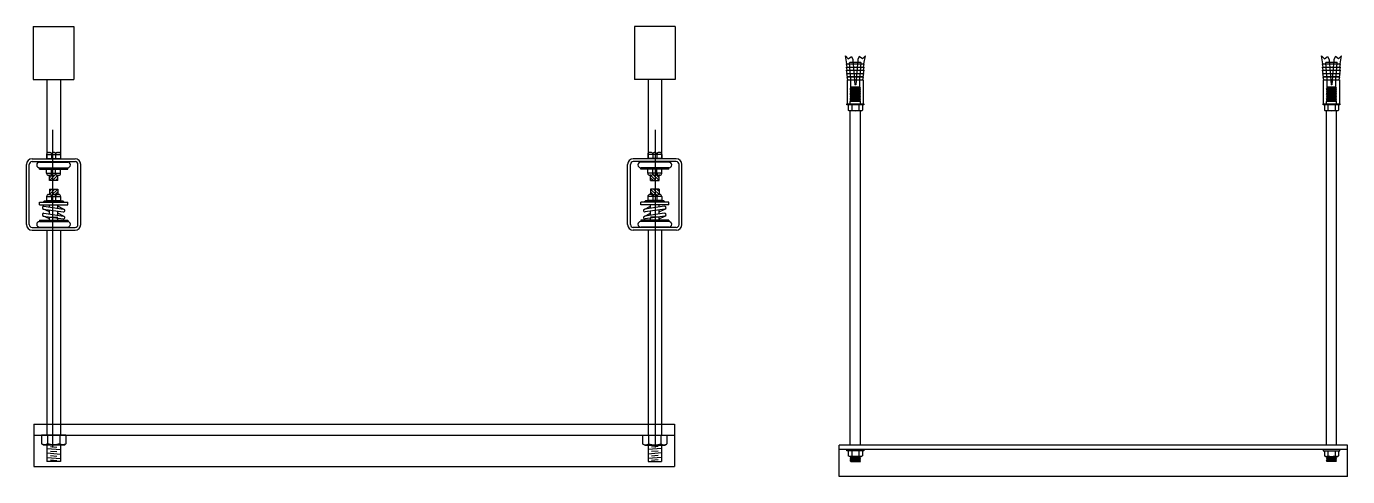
# Model space of a CAD drawing. Extents: x 462150 to 593348, y 35809 to 85242.
# Drawn here: x 521251 to 522810, y 63319 to 63851 of the extents above; entities that cross this region are included whole.
import ezdxf

# ---------------------------------------------------------------- set-up
doc = ezdxf.new("R2010")
doc.units = 0
doc.header["$LTSCALE"] = 500
doc.header["$MEASUREMENT"] = 0
doc.linetypes.add('CENTER2', pattern=[1.125, 0.75, -0.125, 0.125, -0.125])
doc.linetypes.add('HIDDEN', pattern=[0.375, 0.25, -0.125])
for name, color, linetype in [('6-RETURN-DUCT', 6, 'Continuous'), ('AC-CENTER', 9, 'CENTER2'), ('AC-VAV', 1, 'Continuous'), ('MH-SUPORT', 1, 'Continuous'), ('MNUTS', 2, 'Continuous'), ('support', 40, 'Continuous')]:
    doc.layers.add(name, color=color, linetype=linetype)

# ---------------------------------------------------------------- blocks, each defined once
blk = doc.blocks.new('NUT1')
at = {"layer": 'MNUTS'}
for p, q in [((-110, 112), (-97, 135)), ((-110, 112), (-110, -112)), ((0, 135), (-97, 135)), ((0, 68), (-97, 68)), ((0, 135), (0, -135)), ((-110, -112), (-97, -135)), ((0, -68), (-97, -68)), ((0, -135), (-97, -135))]:
    blk.add_line(p, q, dxfattribs=at)
for centre, radius, start, end in [((-53, 101), 55, 146.1889, 217.433), ((104, 0), 212, 161.4608, 198.5114), ((-53, -101), 55, 142.567, 213.8111)]:
    blk.add_arc(centre, radius, start, end, dxfattribs=at)
blk = doc.blocks.new('DUCT SUP')
at = {"layer": 'AC-CENTER'}
for p, q in [((-355.7, -27.5), (-355.7, 407.2)), ((355.7, -27.5), (355.7, 407.2))]:
    blk.add_line(p, q, dxfattribs=at)
at = {"layer": 'MH-SUPORT'}
for p, q in [((-378.8, 469.7), (-330.8, 469.7)), ((-378.8, 469.7), (-378.8, 407.2)), ((-330.8, 469.7), (-330.8, 407.2)), ((378.8, 469.7), (330.8, 469.7)), ((330.8, 469.7), (330.8, 407.2)), ((378.8, 469.7), (378.8, 407.2)), ((-378.8, 407.2), (-330.8, 407.2)), ((-362.8, 407.2), (-362.8, 313.4)), ((-346.8, 407.2), (-346.8, 313.4)), ((378.8, 407.2), (330.8, 407.2)), ((346.8, 407.2), (346.8, 313.4)), ((362.8, 407.2), (362.8, 313.4)), ((-380.2, 313.4), (-329.4, 313.4)), ((-363.1, 318.6), (-363.1, 313.9)), ((-363.1, 318.6), (-346.5, 318.6)), ((-363.1, 313.9), (-346.5, 313.9)), ((-360.7, 321), (-359.6, 321)), ((-357.2, 318.6), (-357.2, 313.9)), ((-352.4, 318.6), (-352.4, 313.9)), ((-350.1, 321), (-348.9, 321)), ((-346.5, 318.6), (-346.5, 313.9)), ((380.2, 313.4), (329.4, 313.4)), ((346.5, 318.6), (346.5, 313.9)), ((363.1, 318.6), (346.5, 318.6)), ((363.1, 313.9), (346.5, 313.9)), ((350.1, 321), (348.9, 321)), ((352.4, 318.6), (352.4, 313.9)), ((357.2, 318.6), (357.2, 313.9)), ((360.7, 321), (359.6, 321)), ((363.1, 318.6), (363.1, 313.9)), ((-386.9, 235.7), (-386.9, 306.7)), ((-383.6, 235.7), (-383.6, 306.7)), ((-380.2, 310.1), (-329.4, 310.1)), ((-371.4, 309.4), (-338.2, 309.4)), ((-371.4, 301.1), (-371.4, 302.8)), ((-371.4, 302.8), (-338.2, 302.8)), ((-371.4, 301.1), (-338.2, 301.1)), ((-363.1, 296.3), (-363.1, 301.1)), ((-363.1, 301.1), (-346.5, 301.1)), ((-363.1, 296.3), (-346.5, 296.3)), ((-357.2, 296.3), (-357.2, 301.1)), ((-352.4, 296.3), (-352.4, 301.1)), ((-346.5, 296.3), (-346.5, 301.1)), ((-338.2, 301.1), (-338.2, 302.8)), ((-326.1, 235.7), (-326.1, 306.7)), ((-322.7, 235.7), (-322.7, 306.7)), ((322.7, 235.7), (322.7, 306.7)), ((326.1, 235.7), (326.1, 306.7)), ((380.2, 310.1), (329.4, 310.1)), ((371.4, 309.4), (338.2, 309.4)), ((338.2, 301.1), (338.2, 302.8)), ((371.4, 302.8), (338.2, 302.8)), ((371.4, 301.1), (338.2, 301.1)), ((346.5, 296.3), (346.5, 301.1)), ((363.1, 301.1), (346.5, 301.1)), ((363.1, 296.3), (346.5, 296.3)), ((352.4, 296.3), (352.4, 301.1)), ((357.2, 296.3), (357.2, 301.1)), ((363.1, 296.3), (363.1, 301.1)), ((371.4, 301.1), (371.4, 302.8)), ((383.6, 235.7), (383.6, 306.7)), ((386.9, 235.7), (386.9, 306.7)), ((-360.7, 294), (-359.6, 294)), ((-359.8, 287.6), (-352.1, 295.2)), ((-359.8, 291.1), (-356.3, 294.5)), ((-359.8, 287.6), (-359.8, 294)), ((-349.8, 287.6), (-359.8, 287.6)), ((-356.2, 287.6), (-349.8, 294)), ((-352.7, 287.6), (-349.8, 290.5)), ((-350.1, 294), (-348.9, 294)), ((-349.8, 287.6), (-349.8, 294)), ((350.1, 294), (348.9, 294)), ((356.2, 287.6), (349.8, 294)), ((349.8, 287.6), (349.8, 294)), ((352.7, 287.6), (349.8, 290.5)), ((349.8, 287.6), (359.8, 287.6)), ((359.8, 287.6), (352.1, 295.2)), ((359.8, 291.1), (356.3, 294.5)), ((360.7, 294), (359.6, 294)), ((359.8, 287.6), (359.8, 294)), ((-363.1, 268.9), (-363.1, 264.2)), ((-363.1, 268.9), (-346.5, 268.9)), ((-360.7, 271.3), (-359.6, 271.3)), ((-359.8, 277.7), (-359.8, 271.3)), ((-359.8, 277.7), (-349.8, 277.7)), ((-359.8, 271.3), (-353.4, 277.7)), ((-359.8, 274.8), (-356.9, 277.7)), ((-357.5, 270.1), (-349.8, 277.7)), ((-357.2, 268.9), (-357.2, 264.2)), ((-353.3, 270.8), (-349.8, 274.2)), ((-352.4, 268.9), (-352.4, 264.2)), ((-350.1, 271.3), (-348.9, 271.3)), ((-349.8, 277.7), (-349.8, 271.3)), ((-346.5, 268.9), (-346.5, 264.2)), ((346.5, 268.9), (346.5, 264.2)), ((363.1, 268.9), (346.5, 268.9)), ((350.1, 271.3), (348.9, 271.3)), ((349.8, 277.7), (349.8, 271.3)), ((359.8, 277.7), (349.8, 277.7)), ((357.5, 270.1), (349.8, 277.7)), ((353.3, 270.8), (349.8, 274.2)), ((352.4, 268.9), (352.4, 264.2)), ((359.8, 271.3), (353.4, 277.7)), ((359.8, 274.8), (356.9, 277.7)), ((357.2, 268.9), (357.2, 264.2)), ((360.7, 271.3), (359.6, 271.3)), ((359.8, 277.7), (359.8, 271.3)), ((363.1, 268.9), (363.1, 264.2)), ((-371.4, 258.9), (-371.4, 262.2)), ((-371.4, 262.2), (-338.2, 262.2)), ((-371.4, 258.9), (-338.2, 258.9)), ((-365.5, 263.9), (-367.2, 262.2)), ((-366.7, 254), (-343.4, 250.7)), ((-359.8, 250.6), (-366.7, 254)), ((-366.2, 257.3), (-343, 254)), ((-365.5, 263.9), (-344.1, 263.9)), ((-363.1, 264.2), (-346.5, 264.2)), ((-359.8, 263.9), (-359.8, 264.2)), ((-359.8, 256.4), (-359.8, 258.9)), ((-359.8, 248.1), (-359.8, 253)), ((-349.8, 263.9), (-349.8, 264.2)), ((-349.8, 255), (-349.8, 258.9)), ((-343, 254), (-349.8, 257.4)), ((-349.8, 246.7), (-349.8, 251.6)), ((-344.1, 263.9), (-342.4, 262.2)), ((-338.2, 258.9), (-338.2, 262.2)), ((338.2, 258.9), (338.2, 262.2)), ((371.4, 262.2), (338.2, 262.2)), ((371.4, 258.9), (338.2, 258.9)), ((344.1, 263.9), (342.4, 262.2)), ((343, 254), (349.8, 257.4)), ((366.2, 257.3), (343, 254)), ((366.7, 254), (343.4, 250.7)), ((365.5, 263.9), (344.1, 263.9)), ((363.1, 264.2), (346.5, 264.2)), ((349.8, 263.9), (349.8, 264.2)), ((349.8, 255), (349.8, 258.9)), ((349.8, 246.7), (349.8, 251.6)), ((359.8, 263.9), (359.8, 264.2)), ((359.8, 256.4), (359.8, 258.9)), ((359.8, 250.6), (366.7, 254)), ((359.8, 248.1), (359.8, 253)), ((365.5, 263.9), (367.2, 262.2)), ((371.4, 258.9), (371.4, 262.2)), ((-371.4, 241), (-371.4, 239.3)), ((-371.4, 241), (-338.2, 241)), ((-371.4, 239.3), (-338.2, 239.3)), ((-359.8, 242.3), (-366.7, 245.7)), ((-366.7, 245.7), (-343.4, 242.4)), ((-366.2, 249), (-343, 245.7)), ((-359.8, 241), (-359.8, 244.7)), ((-359.8, 244.3), (-349.8, 244.3)), ((-359.8, 240.6), (-349.8, 240.6)), ((-343, 245.7), (-349.8, 249.1)), ((-349.8, 241), (-349.8, 243.3)), ((-338.2, 241), (-338.2, 239.3)), ((338.2, 241), (338.2, 239.3)), ((371.4, 241), (338.2, 241)), ((371.4, 239.3), (338.2, 239.3)), ((343, 245.7), (349.8, 249.1)), ((366.2, 249), (343, 245.7)), ((366.7, 245.7), (343.4, 242.4)), ((359.8, 244.3), (349.8, 244.3)), ((349.8, 241), (349.8, 243.3)), ((359.8, 240.6), (349.8, 240.6)), ((359.8, 242.3), (366.7, 245.7)), ((359.8, 241), (359.8, 244.7)), ((371.4, 241), (371.4, 239.3)), ((-380.3, 229), (-329.4, 229)), ((-380.2, 232.4), (-329.4, 232.4)), ((-371.4, 232.7), (-338.2, 232.7)), ((-362.8, 229), (-362.8, -12.9)), ((-346.8, 229), (-346.8, -12.9)), ((380.2, 232.4), (329.4, 232.4)), ((380.3, 229), (329.4, 229)), ((371.4, 232.7), (338.2, 232.7)), ((346.8, 229), (346.8, -12.9)), ((362.8, 229), (362.8, -12.9)), ((-378, 0), (378, 0)), ((-378, 0), (-378, -50)), ((-378, -12.9), (378, -12.9)), ((378, 0), (378, -50)), ((-362.8, -24.7), (-362.8, -44)), ((-362.6, -28.7), (-346.8, -30.1)), ((-358.6, -26.5), (-350.8, -27.1)), ((-346.8, -24.7), (-346.8, -44)), ((346.8, -24.7), (346.8, -44)), ((362.6, -28.7), (346.8, -30.1)), ((358.6, -26.5), (350.8, -27.1)), ((362.8, -24.7), (362.8, -44)), ((-346.8, -44), (-362.8, -44)), ((-362.6, -34), (-346.8, -35.4)), ((-362.6, -39.3), (-346.8, -40.7)), ((-358.6, -31.7), (-350.8, -32.4)), ((-358.6, -37), (-350.8, -37.7)), ((-358.6, -42.3), (-350.8, -43)), ((362.6, -34), (346.8, -35.4)), ((362.6, -39.3), (346.8, -40.7)), ((346.8, -44), (362.8, -44)), ((358.6, -31.7), (350.8, -32.4)), ((358.6, -37), (350.8, -37.7)), ((358.6, -42.3), (350.8, -43)), ((-378, -50), (378, -50))]:
    blk.add_line(p, q, dxfattribs=at)
for centre, radius, start, end in [((-380.2, 306.7), 6.64, 90, 180), ((-360.7, 318.6), 2.37, 90, 180), ((-359.6, 318.6), 2.37, 0, 90), ((-354.8, 318.6), 2.37, 0, 180), ((-350.1, 318.6), 2.37, 90, 180), ((-348.9, 318.6), 2.37, 0, 90), ((-329.4, 306.7), 6.64, 0, 90), ((329.4, 306.7), 6.64, 90, 180), ((348.9, 318.6), 2.37, 90, 180), ((350.1, 318.6), 2.37, 0, 90), ((354.8, 318.6), 2.37, 0, 180), ((359.6, 318.6), 2.37, 90, 180), ((360.7, 318.6), 2.37, 0, 90), ((380.2, 306.7), 6.64, 0, 90), ((-380.2, 306.7), 3.32, 90, 180), ((-371.4, 306.1), 3.32, 90, 270), ((-360.7, 296.3), 2.37, 180, 270), ((-359.6, 296.3), 2.37, 270, 0), ((-354.8, 296.3), 2.37, 180, 0), ((-350.1, 296.3), 2.37, 180, 270), ((-348.9, 296.3), 2.37, 270, 0), ((-338.2, 306.1), 3.32, 270, 90), ((-329.4, 306.7), 3.32, 0, 90), ((329.4, 306.7), 3.32, 90, 180), ((338.2, 306.1), 3.32, 90, 270), ((348.9, 296.3), 2.37, 180, 270), ((350.1, 296.3), 2.37, 270, 0), ((354.8, 296.3), 2.37, 180, 0), ((359.6, 296.3), 2.37, 180, 270), ((360.7, 296.3), 2.37, 270, 0), ((371.4, 306.1), 3.32, 270, 90), ((380.2, 306.7), 3.32, 0, 90), ((-360.7, 268.9), 2.37, 90, 180), ((-359.6, 268.9), 2.37, 0, 90), ((-354.8, 268.9), 2.37, 0, 180), ((-350.1, 268.9), 2.37, 90, 180), ((-348.9, 268.9), 2.37, 0, 90), ((348.9, 268.9), 2.37, 90, 180), ((350.1, 268.9), 2.37, 0, 90), ((354.8, 268.9), 2.37, 0, 180), ((359.6, 268.9), 2.37, 90, 180), ((360.7, 268.9), 2.37, 0, 90), ((-366.4, 255.7), 1.66, 81.8699, 261.8699), ((-343.2, 252.3), 1.66, 261.8699, 81.8699), ((343.2, 252.3), 1.66, 98.1301, 278.1301), ((366.4, 255.7), 1.66, 278.1301, 98.1301), ((-380.2, 235.7), 6.64, 180, 270), ((-380.2, 235.7), 3.32, 180, 270), ((-371.4, 236), 3.32, 90, 270), ((-366.4, 247.4), 1.66, 81.8699, 261.8699), ((-343.2, 244), 1.66, 261.8699, 81.8699), ((-338.2, 236), 3.32, 270, 90), ((-329.4, 235.7), 3.32, 270, 0), ((-329.4, 235.7), 6.64, 270, 0), ((329.4, 235.7), 6.64, 180, 270), ((329.4, 235.7), 3.32, 180, 270), ((338.2, 236), 3.32, 90, 270), ((343.2, 244), 1.66, 98.1301, 278.1301), ((366.4, 247.4), 1.66, 278.1301, 98.1301), ((371.4, 236), 3.32, 270, 90), ((380.2, 235.7), 3.32, 270, 0), ((380.2, 235.7), 6.64, 270, 0)]:
    blk.add_arc(centre, radius, start, end, dxfattribs=at)
at = {"layer": 'MH-SUPORT', "yscale": 0.1066666666738456}
for p, xscale, zscale, rotation in [((-354.8, -12.9), -0.1066666666738456, 0.1066666666671082, 270), ((354.8, -12.9), 0.1066666666738456, 0.1066666666738456, 90)]:
    blk.add_blockref('NUT1', p, dxfattribs=dict(at, xscale=xscale, zscale=zscale, rotation=rotation))
blk = doc.blocks.new('*U496')
at = {"layer": 'support', "color": 0, "linetype": 'Continuous', "ltscale": 500}
for p, q in [((-553.2, 468.9), (-554.8, 478.2)), ((-554.8, 478.2), (-551.3, 474.7)), ((-553.6, 468.9), (-532.4, 468.9)), ((-552.7, 465.1), (-553.6, 468.9)), ((-551.3, 474.7), (-547.6, 477.4)), ((-548.2, 449.9), (-549.7, 470)), ((-549.2, 470.9, 51366.3), (-536.8, 470.9, 51366.3)), ((-547.6, 477.4), (-545.8, 474)), ((-545.8, 474), (-543.5, 444.2)), ((-540.2, 474), (-542.5, 444.2)), ((-538.4, 477.4), (-540.2, 474)), ((-534.7, 474.7), (-538.4, 477.4)), ((-537.8, 449.9), (-536.3, 470)), ((-531.2, 478.2), (-534.7, 474.7)), ((-533.3, 465.1), (-532.4, 468.9)), ((-532.8, 468.9), (-531.2, 478.2)), ((8.8, 468.9), (7.2, 478.2)), ((7.2, 478.2), (10.7, 474.7)), ((8.4, 468.9), (29.6, 468.9)), ((9.3, 465.1), (8.4, 468.9)), ((10.7, 474.7), (14.4, 477.4)), ((13.8, 449.9), (12.3, 470)), ((12.8, 470.9, 51366.3), (25.2, 470.9, 51366.3)), ((14.4, 477.4), (16.2, 474)), ((16.2, 474), (18.5, 444.2)), ((21.8, 474), (19.5, 444.2)), ((23.6, 477.4), (21.8, 474)), ((27.3, 474.7), (23.6, 477.4)), ((24.2, 449.9), (25.7, 470)), ((30.8, 478.2), (27.3, 474.7)), ((28.7, 465.1), (29.6, 468.9)), ((29.2, 468.9), (30.8, 478.2)), ((-553.6, 465.1), (-532.4, 465.1)), ((-552.7, 461.3), (-553.6, 465.1)), ((-553.6, 461.3), (-532.4, 461.3)), ((-552.7, 457.5), (-553.6, 461.3)), ((-553.2, 457.5), (-532.8, 457.5)), ((-552.3, 453.7), (-553.2, 457.5)), ((-533.3, 453.7), (-552.7, 453.7)), ((-551.9, 449.9), (-552.7, 453.7)), ((-552.3, 453.7), (-533.7, 453.7)), ((-534.1, 449.9), (-533.3, 453.7)), ((-533.7, 453.7), (-532.8, 457.5)), ((-533.3, 461.3), (-532.4, 465.1)), ((-533.3, 457.5), (-532.4, 461.3)), ((8.4, 465.1), (29.6, 465.1)), ((9.3, 461.3), (8.4, 465.1)), ((8.4, 461.3), (29.6, 461.3)), ((9.3, 457.5), (8.4, 461.3)), ((8.8, 457.5), (29.2, 457.5)), ((9.7, 453.7), (8.8, 457.5)), ((28.7, 453.7), (9.3, 453.7)), ((10.1, 449.9), (9.3, 453.7)), ((9.7, 453.7), (28.3, 453.7)), ((27.9, 449.9), (28.7, 453.7)), ((28.3, 453.7), (29.2, 457.5)), ((28.7, 461.3), (29.6, 465.1)), ((28.7, 457.5), (29.6, 461.3)), ((-552.3, 449.9), (-533.7, 449.9)), ((-552.3, 421.7), (-552.3, 449.9)), ((-549, 439.7), (-537, 440.5)), ((-549, 439.7), (-548.2, 440.5)), ((-548.2, 438.8), (-549, 439.7)), ((-549, 438), (-537, 438.8)), ((-549, 438), (-548.2, 438.8)), ((-548.2, 437.1), (-549, 438)), ((-549, 436.3), (-537, 437.1)), ((-549, 436.3), (-548.2, 437.1)), ((-548.2, 440.5), (-548.2, 449.9)), ((-537.8, 441.4), (-548.2, 441.4)), ((-548.2, 440.5), (-537.8, 441.4)), ((-548.2, 440.5), (-537.8, 441.4)), ((-548.2, 438.8), (-537.8, 439.7)), ((-548.2, 437.1), (-537.8, 438)), ((-542.5, 444.2), (-543.5, 444.2)), ((-537.8, 441.4), (-537.8, 449.9)), ((-537, 440.5), (-537.8, 441.4)), ((-537.8, 439.7), (-537, 440.5)), ((-537, 438.8), (-537.8, 439.7)), ((-537.8, 438), (-537, 438.8)), ((-537, 437.1), (-537.8, 438)), ((-537.8, 436.3), (-537, 437.1)), ((-533.7, 449.9), (-533.7, 421.7)), ((9.7, 449.9), (28.3, 449.9)), ((9.7, 421.7), (9.7, 449.9)), ((13, 439.7), (25, 440.5)), ((13, 439.7), (13.8, 440.5)), ((13.8, 438.8), (13, 439.7)), ((13, 438), (25, 438.8)), ((13, 438), (13.8, 438.8)), ((13.8, 437.1), (13, 438)), ((13, 436.3), (25, 437.1)), ((13, 436.3), (13.8, 437.1)), ((13.8, 440.5), (13.8, 449.9)), ((24.2, 441.4), (13.8, 441.4)), ((13.8, 440.5), (24.2, 441.4)), ((13.8, 440.5), (24.2, 441.4)), ((13.8, 438.8), (24.2, 439.7)), ((13.8, 437.1), (24.2, 438)), ((19.5, 444.2), (18.5, 444.2)), ((24.2, 441.4), (24.2, 449.9)), ((25, 440.5), (24.2, 441.4)), ((24.2, 439.7), (25, 440.5)), ((25, 438.8), (24.2, 439.7)), ((24.2, 438), (25, 438.8)), ((25, 437.1), (24.2, 438)), ((24.2, 436.3), (25, 437.1)), ((28.3, 449.9), (28.3, 421.7)), ((-549.4, 424.4), (-549.4, 421.7)), ((-537.4, 424.4), (-549.4, 424.4)), ((-548.2, 435.4), (-549, 436.3)), ((-549, 434.6), (-537, 435.4)), ((-549, 434.6), (-548.2, 435.4)), ((-548.2, 433.8), (-549, 434.6)), ((-549, 432.9), (-537, 433.8)), ((-549, 432.9), (-548.2, 433.8)), ((-548.2, 432.1), (-549, 432.9)), ((-549, 431.2), (-537, 432.1)), ((-549, 431.2), (-548.2, 432.1)), ((-548.2, 430.4), (-549, 431.2)), ((-549, 429.5), (-537, 430.4)), ((-549, 429.5), (-548.2, 430.4)), ((-548.2, 428.7), (-549, 429.5)), ((-549, 427.8), (-537, 428.7)), ((-549, 427.8), (-548.2, 428.7)), ((-548.2, 427), (-549, 427.8)), ((-549, 426.1), (-537, 427)), ((-549, 426.1), (-548.2, 427)), ((-548.2, 425.3), (-549, 426.1)), ((-549, 424.4), (-537, 425.3)), ((-549, 424.4), (-548.2, 425.3)), ((-549, 424.4), (-549, 424.4)), ((-548.2, 435.4), (-537.8, 436.3)), ((-548.2, 433.8), (-537.8, 434.6)), ((-548.2, 432.1), (-537.8, 432.9)), ((-548.2, 430.4), (-537.8, 431.2)), ((-548.2, 428.7), (-537.8, 429.5)), ((-548.2, 427), (-537.8, 427.8)), ((-548.2, 425.3), (-537.8, 426.1)), ((-537, 435.4), (-537.8, 436.3)), ((-537.8, 434.6), (-537, 435.4)), ((-537, 433.8), (-537.8, 434.6)), ((-537.8, 432.9), (-537, 433.8)), ((-537, 432.1), (-537.8, 432.9)), ((-537.8, 431.2), (-537, 432.1)), ((-537, 430.4), (-537.8, 431.2)), ((-537.8, 429.5), (-537, 430.4)), ((-537, 428.7), (-537.8, 429.5)), ((-537.8, 427.8), (-537, 428.7)), ((-537, 427), (-537.8, 427.8)), ((-537.8, 426.1), (-537, 427)), ((-537, 425.3), (-537.8, 426.1)), ((-537.8, 424.4), (-537, 425.3)), ((-537.4, 424.4), (-537.4, 421.7)), ((12.6, 424.4), (12.6, 421.7)), ((24.6, 424.4), (12.6, 424.4)), ((13.8, 435.4), (13, 436.3)), ((13, 434.6), (25, 435.4)), ((13, 434.6), (13.8, 435.4)), ((13.8, 433.8), (13, 434.6)), ((13, 432.9), (25, 433.8)), ((13, 432.9), (13.8, 433.8)), ((13.8, 432.1), (13, 432.9)), ((13, 431.2), (25, 432.1)), ((13, 431.2), (13.8, 432.1)), ((13.8, 430.4), (13, 431.2)), ((13, 429.5), (25, 430.4)), ((13, 429.5), (13.8, 430.4)), ((13.8, 428.7), (13, 429.5)), ((13, 427.8), (25, 428.7)), ((13, 427.8), (13.8, 428.7)), ((13.8, 427), (13, 427.8)), ((13, 426.1), (25, 427)), ((13, 426.1), (13.8, 427)), ((13.8, 425.3), (13, 426.1)), ((13, 424.4), (25, 425.3)), ((13, 424.4), (13.8, 425.3)), ((13, 424.4), (13, 424.4)), ((13.8, 435.4), (24.2, 436.3)), ((13.8, 433.8), (24.2, 434.6)), ((13.8, 432.1), (24.2, 432.9)), ((13.8, 430.4), (24.2, 431.2)), ((13.8, 428.7), (24.2, 429.5)), ((13.8, 427), (24.2, 427.8)), ((13.8, 425.3), (24.2, 426.1)), ((25, 435.4), (24.2, 436.3)), ((24.2, 434.6), (25, 435.4)), ((25, 433.8), (24.2, 434.6)), ((24.2, 432.9), (25, 433.8)), ((25, 432.1), (24.2, 432.9)), ((24.2, 431.2), (25, 432.1)), ((25, 430.4), (24.2, 431.2)), ((24.2, 429.5), (25, 430.4)), ((25, 428.7), (24.2, 429.5)), ((24.2, 427.8), (25, 428.7)), ((25, 427), (24.2, 427.8)), ((24.2, 426.1), (25, 427)), ((25, 425.3), (24.2, 426.1)), ((24.2, 424.4), (25, 425.3)), ((24.6, 424.4), (24.6, 421.7)), ((-551.4, 420.4), (-551.4, 414.3)), ((-534.6, 420.4), (-551.4, 420.4)), ((-550.4, 413.5), (-551.4, 414.3)), ((-535.6, 413.5), (-550.4, 413.5)), ((-549, 18.5), (-549, 413.5)), ((-547.2, 420.4), (-547.2, 414.3)), ((-538.8, 420.4), (-538.8, 414.3)), ((-537, 18.5), (-537, 413.5)), ((-535.6, 413.5), (-534.6, 414.3)), ((-534.6, 420.4), (-534.6, 414.3)), ((10.6, 420.4), (10.6, 414.3)), ((27.4, 420.4), (10.6, 420.4)), ((11.6, 413.5), (10.6, 414.3)), ((26.4, 413.5), (11.6, 413.5)), ((13, 18.5), (13, 413.5)), ((14.8, 420.4), (14.8, 414.3)), ((23.2, 420.4), (23.2, 414.3)), ((25, 18.5), (25, 413.5)), ((26.4, 413.5), (27.4, 414.3)), ((27.4, 420.4), (27.4, 414.3)), ((-562, -18.5), (-562, 18.5)), ((38, 18.5), (-562, 18.5)), ((38, -18.5), (38, 18.5)), ((38, 13.5), (-562, 13.5)), ((-551.4, 12.1), (-551.4, 6.1)), ((-550, 5.3), (-551.4, 6.1)), ((-536, 5.3), (-550, 5.3)), ((-549.1, 5.2), (-547.5, 5.3)), ((-549, 5.3), (-549.1, 5.2)), ((-549.1, 5.2), (-548.2, 4.5)), ((-549, 3.6), (-537, 4.5)), ((-549, 3.6), (-548.2, 4.5)), ((-548.2, 2.8), (-549, 3.6)), ((-549, 2), (-537, 2.8)), ((-549, 2), (-548.2, 2.8)), ((-548.2, 1.1), (-549, 2)), ((-549, 0.3), (-537, 1.1)), ((-549, 0.3), (-548.2, 1.1)), ((-548.3, -0.5), (-549, 0.3)), ((-537.8, 5.3), (-548.2, 5.3)), ((-548.2, 4.5), (-537.8, 5.3)), ((-548.2, 4.5), (-537.8, 5.3)), ((-548.2, 2.8), (-537.8, 3.6)), ((-548.2, 1.1), (-537.8, 2)), ((-547.2, 12.1), (-547.2, 6.1)), ((-546.9, -0.5), (-537.8, 0.3)), ((-538.8, 12.1), (-538.8, 6.1)), ((-537, 4.5), (-537.8, 5.3)), ((-537.8, 3.6), (-537, 4.5)), ((-537, 2.8), (-537.8, 3.6)), ((-537.8, 2), (-537, 2.8)), ((-537, 1.1), (-537.8, 2)), ((-537.8, 0.3), (-537, 1.1)), ((-537.1, -0.5), (-537.8, 0.3)), ((-536, 5.3), (-534.6, 6.1)), ((-534.6, 12.1), (-534.6, 6.1)), ((10.6, 12.1), (10.6, 6.1)), ((12, 5.3), (10.6, 6.1)), ((12, 5.3), (26, 5.3)), ((13, 4.5), (13.8, 5.3)), ((25, 3.6), (13, 4.5)), ((13.8, 3.6), (13, 4.5)), ((13, 2.8), (13.8, 3.6)), ((25, 2), (13, 2.8)), ((13.8, 2), (13, 2.8)), ((13, 1.1), (13.8, 2)), ((25, 0.3), (13, 1.1)), ((13.8, 0.3), (13, 1.1)), ((13.1, -0.5), (13.8, 0.3)), ((13.8, 5.3), (24.2, 5.3)), ((24.2, 4.5), (13.8, 5.3)), ((24.2, 4.5), (13.8, 5.3)), ((24.2, 2.8), (13.8, 3.6)), ((24.2, 1.1), (13.8, 2)), ((22.9, -0.5), (13.8, 0.3)), ((14.8, 12.1), (14.8, 6.1)), ((23.2, 12.1), (23.2, 6.1)), ((25.1, 5.2), (23.5, 5.3)), ((25.1, 5.2), (24.2, 4.5)), ((25, 3.6), (24.2, 4.5)), ((24.2, 2.8), (25, 3.6)), ((25, 2), (24.2, 2.8)), ((24.2, 1.1), (25, 2)), ((25, 0.3), (24.2, 1.1)), ((24.3, -0.5), (25, 0.3)), ((25, 5.3), (25.1, 5.2)), ((26, 5.3), (27.4, 6.1)), ((27.4, 12.1), (27.4, 6.1)), ((-548.3, -0.5), (-537.1, -0.5)), ((24.3, -0.5), (13.1, -0.5)), ((38, -18.5), (-562, -18.5))]:
    blk.add_line(p, q, dxfattribs=at)
for points in [[(-533, 420.4), (-553, 420.4), (-553, 421.7), (-533, 421.7)], [(29, 420.4), (9, 420.4), (9, 421.7), (29, 421.7)], [(-533, 12.1), (-553, 12.1), (-553, 13.5), (-533, 13.5)], [(9, 12.1), (29, 12.1), (29, 13.5), (9, 13.5)]]:
    blk.add_lwpolyline(points, close=True, dxfattribs=at)
for centre, radius, start, end in [((-548.9, 470.1, 51366.3), 0.846, 110.7967, 184.4577), ((-537.1, 470.1, 51366.3), 0.846, 355.5423, 69.2033), ((13.1, 470.1, 51366.3), 0.846, 110.7967, 184.4577), ((24.9, 470.1, 51366.3), 0.846, 355.5423, 69.2033), ((-549.3, 416.7), 3.11, 227.7922, 312.2078), ((-543, 424.8), 11.3, 248.2539, 291.7739), ((-536.7, 416.7), 3.11, 227.7922, 312.2078), ((12.7, 416.7), 3.11, 227.7922, 312.2078), ((19, 424.8), 11.3, 248.2539, 291.7739), ((25.3, 416.7), 3.11, 227.7922, 312.2078), ((-549.2, 8.4, -8.6), 3.02, 230.7942, 312.8278), ((-543, 16.6, -8.6), 11.3, 248.2539, 291.7739), ((-536.8, 8.4, -8.6), 3.02, 227.1722, 309.2058), ((12.8, 8.4, -8.6), 3.02, 230.7942, 312.8278), ((19, 16.6, -8.6), 11.3, 248.2261, 291.7461), ((25.2, 8.4, -8.6), 3.02, 227.1722, 309.2058)]:
    blk.add_arc(centre, radius, start, end, dxfattribs=at)

msp = doc.modelspace()

# ---------------------------------------------------------------- block references
at = {"layer": '6-RETURN-DUCT', "color": 9, "linetype": 'HIDDEN'}
msp.add_blockref('*U496', (522772.3, 63337.8), dxfattribs=at)
at = {"layer": 'AC-VAV'}
msp.add_blockref('DUCT SUP', (521637.8, 63381.2), dxfattribs=at)

doc.saveas('drawing.dxf')
